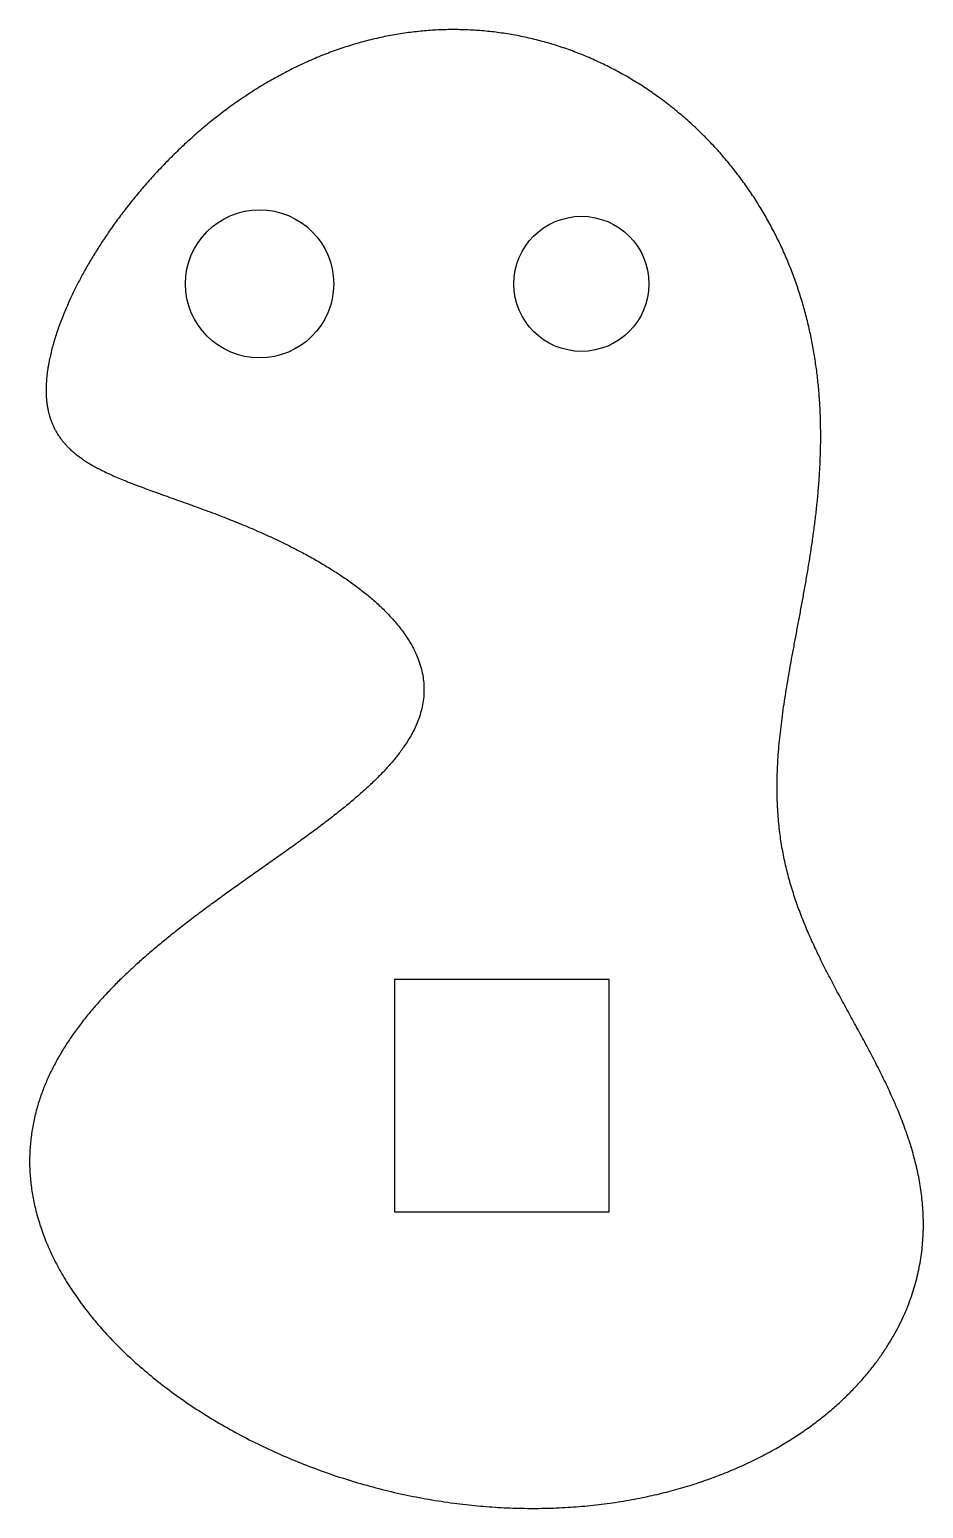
# Model space of a CAD drawing. Header units: millimetres. Extents: x -16 to 46, y -73 to 30.
import ezdxf

# ---------------------------------------------------------------- set-up
doc = ezdxf.new("R2010")
doc.units = ezdxf.units.MM
for name, color, linetype in [('Hole', 6, 'Continuous'), ('InnerContour', 2, 'Continuous'), ('OuterContour', 3, 'Continuous')]:
    doc.layers.add(name, color=color, linetype=linetype)

msp = doc.modelspace()

# ---------------------------------------------------------------- linework, layer by layer
at = {"layer": 'Hole', "linetype": 'CONTINUOUS'}
for centre, radius in [((-0.14, 12.58), 5.19), ((22.4, 12.58), 4.73)]:
    msp.add_circle(centre, radius, dxfattribs=at)
at = {"layer": 'InnerContour', "linetype": 'CONTINUOUS'}
msp.add_lwpolyline([(9.3, -52.42), (24.34, -52.42), (24.34, -36.15), (9.3, -36.15)], close=True, dxfattribs=at)
at = {"layer": 'OuterContour', "linetype": 'CONTINUOUS'}
msp.add_open_spline([(-15.03, 4.18), (-15.13, 4.91), (-15.13, 6.52), (-14.54, 9.37), (-12.57, 13.89), (-8.24, 19.99), (-2.32, 25.51), (4.82, 29.45), (12.63, 31.02), (20.47, 29.99), (27.61, 26.52), (33.4, 21.09), (37.36, 14.32), (39.28, 6.87), (39.38, -0.68), (38.28, -7.98), (36.83, -14.8), (35.87, -21.05), (36.06, -26.78), (37.69, -32.13), (40.41, -37.31), (43.48, -42.57), (45.95, -48.07), (46.89, -53.85), (45.62, -59.72), (41.89, -65.23), (35.8, -69.79), (27.73, -72.79), (18.34, -73.76), (8.44, -72.44), (-0.98, -68.94), (-8.91, -63.72), (-14.45, -57.37), (-16.96, -50.57), (-16.15, -43.95), (-12.26, -37.93), (-6.22, -32.63), (0.64, -27.94), (6.8, -23.64), (10.94, -19.48), (12.13, -15.33), (10.19, -11.27), (5.81, -7.62), (0.08, -4.68), (-5.75, -2.57), (-10.66, -0.98), (-13.35, 0.51), (-14.53, 2.1), (-14.93, 3.44), (-15.03, 4.18)], degree=5, dxfattribs=at)

doc.saveas('drawing.dxf')
